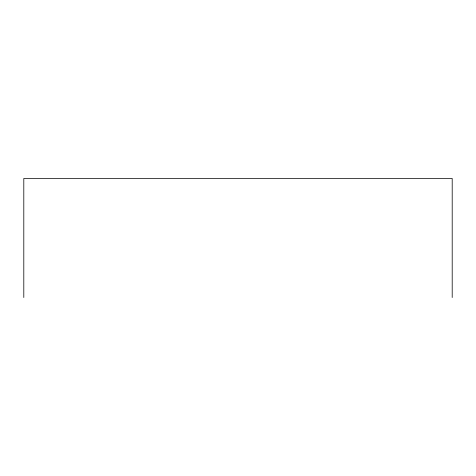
<?xml version="1.0" encoding="UTF-8"?>
<svg xmlns="http://www.w3.org/2000/svg" width="476" height="476" viewBox="0 0 476 476"><rect width="100%" height="100%" fill="white"/><g stroke="black" fill="none" stroke-linecap="round" stroke-linejoin="round"><path stroke-width="0.71" d="M452.2 297.53L452.2 178.47L23.8 178.47L23.8 297.53"/></g></svg>
